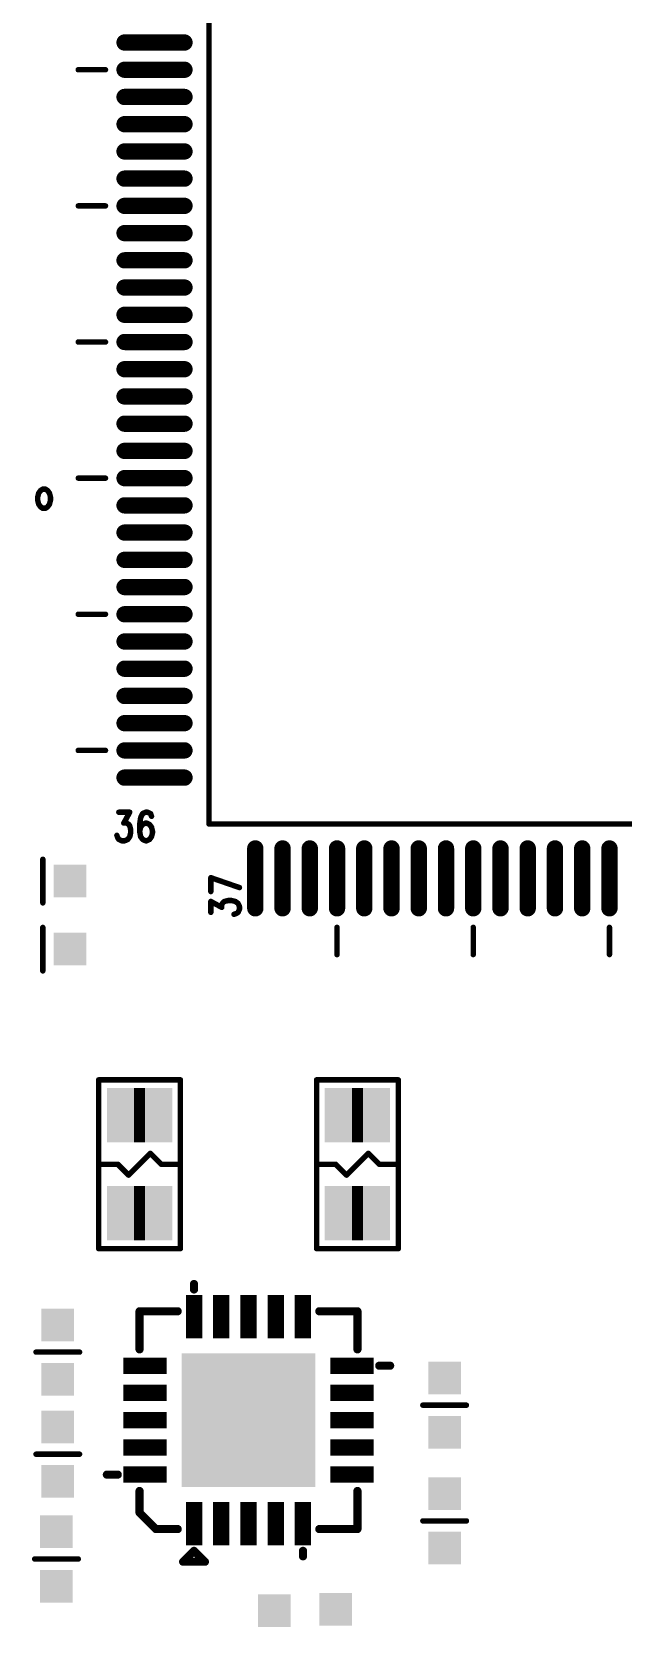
# Model space of a CAD drawing. Extents: x 97 to 206, y 100 to 175.
# Drawn here: x 159.55 to 170.4, y 116.55 to 145.84 of the extents above; entities that cross this region are included whole.
import ezdxf

# ---------------------------------------------------------------- set-up
doc = ezdxf.new("R2010")
doc.units = 0
doc.layers.get('0').update_dxf_attribs({"linetype": 'CONTINUOUS'})
doc.layers.add('MASK-TOP_PHO', color=10, linetype='CONTINUOUS')
doc.layers.add('SILK-TOP_PHO', color=9, linetype='CONTINUOUS')

# ---------------------------------------------------------------- blocks, each defined once
blk = doc.blocks.new('ROUND_1')
at = {"const_width": 0.050038}
blk.add_lwpolyline([(-0.025018, 0, 1), (0.025018, 0, 1)], format="xyb", close=True, dxfattribs=at)
blk = doc.blocks.new('ROUND_61')
at = {"const_width": 0.075056}
blk.add_lwpolyline([(-0.037528, 0, 1), (0.037528, 0, 1)], format="xyb", close=True, dxfattribs=at)
blk = doc.blocks.new('SQUARE_191')
blk.add_solid([(0.299974, 0.299974), (0.299974, -0.299974), (-0.299974, 0.299974), (-0.299974, -0.299974)])
blk = doc.blocks.new('SQUARE_239')
blk.add_solid([(1.225042, 1.225042), (1.225042, -1.225042), (-1.225042, 1.225042), (-1.225042, -1.225042)])
blk = doc.blocks.new('SQUARE_33')
blk.add_solid([(0.499998, 0.499998), (0.499998, -0.499998), (-0.499998, 0.499998), (-0.499998, -0.499998)])
blk = doc.blocks.new('SQUARE_137')
blk.add_solid([(0.149986, 0.149986), (0.149986, -0.149986), (-0.149986, 0.149986), (-0.149986, -0.149986)])
blk = doc.blocks.new('ROUND_187')
at = {"const_width": 0.149986}
blk.add_lwpolyline([(-0.074994, 0, 1), (0.074994, 0, 1)], format="xyb", close=True, dxfattribs=at)

msp = doc.modelspace()

# ---------------------------------------------------------------- linework, layer by layer
at = {"layer": 'MASK-TOP_PHO'}
for points, const_width in [([(161.250122, 145.64995), (162.349942, 145.64995)], 0.299974), ([(161.250122, 145.150078), (162.349942, 145.150078)], 0.299974), ([(161.250122, 144.649952), (162.349942, 144.649952)], 0.299974), ([(161.250122, 144.15008), (162.349942, 144.15008)], 0.299974), ([(161.250122, 143.649954), (162.349942, 143.649954)], 0.299974), ([(161.250122, 143.150082), (162.349942, 143.150082)], 0.299974), ([(161.250122, 142.649956), (162.349942, 142.649956)], 0.299974), ([(161.250122, 142.150084), (162.349942, 142.150084)], 0.299974), ([(161.250122, 141.649958), (162.349942, 141.649958)], 0.299974), ([(161.250122, 141.150086), (162.349942, 141.150086)], 0.299974), ([(161.250122, 140.64996), (162.349942, 140.64996)], 0.299974), ([(161.250122, 140.150088), (162.349942, 140.150088)], 0.299974), ([(161.250122, 139.649962), (162.349942, 139.649962)], 0.299974), ([(161.250122, 139.15009), (162.349942, 139.15009)], 0.299974), ([(161.250122, 138.649964), (162.349942, 138.649964)], 0.299974), ([(161.250122, 138.150092), (162.349942, 138.150092)], 0.299974), ([(161.250122, 137.649966), (162.349942, 137.649966)], 0.299974), ([(161.250122, 137.150094), (162.349942, 137.150094)], 0.299974), ([(161.250122, 136.649968), (162.349942, 136.649968)], 0.299974), ([(161.250122, 136.150096), (162.349942, 136.150096)], 0.299974), ([(161.250122, 135.64997), (162.349942, 135.64997)], 0.299974), ([(161.250122, 135.150098), (162.349942, 135.150098)], 0.299974), ([(161.250122, 134.649972), (162.349942, 134.649972)], 0.299974), ([(161.250122, 134.1501), (162.349942, 134.1501)], 0.299974), ([(161.250122, 133.649974), (162.349942, 133.649974)], 0.299974), ([(161.250122, 133.150102), (162.349942, 133.150102)], 0.299974), ([(161.250122, 132.649976), (162.349942, 132.649976)], 0.299974), ([(161.250122, 132.150104), (162.349942, 132.150104)], 0.299974), ([(163.649914, 130.849878), (163.649914, 129.750058)], 0.299974), ([(164.15004, 130.849878), (164.15004, 129.750058)], 0.299974), ([(164.649912, 130.849878), (164.649912, 129.750058)], 0.299974), ([(165.150038, 130.849878), (165.150038, 129.750058)], 0.299974), ([(165.64991, 130.849878), (165.64991, 129.750058)], 0.299974), ([(166.150036, 130.849878), (166.150036, 129.750058)], 0.299974), ([(166.649908, 130.849878), (166.649908, 129.750058)], 0.299974), ([(167.150034, 130.849878), (167.150034, 129.750058)], 0.299974), ([(167.649906, 130.849878), (167.649906, 129.750058)], 0.299974), ([(168.150032, 130.849878), (168.150032, 129.750058)], 0.299974), ([(168.649904, 130.849878), (168.649904, 129.750058)], 0.299974), ([(169.15003, 130.849878), (169.15003, 129.750058)], 0.299974), ([(169.649902, 130.849878), (169.649902, 129.750058)], 0.299974), ([(170.150028, 130.849878), (170.150028, 129.750058)], 0.299974), ([(161.625026, 125.949964), (161.424874, 125.949964)], 0.999996), ([(165.42512, 125.949964), (165.625018, 125.949964)], 0.999996), ([(161.625026, 124.15012), (161.424874, 124.15012)], 0.999996), ([(165.42512, 124.15012), (165.625018, 124.15012)], 0.999996), ([(162.524948, 122.00001), (162.524948, 122.499882)], 0.299972), ([(163.025074, 122.00001), (163.025074, 122.499882)], 0.299972), ([(163.524946, 122.00001), (163.524946, 122.499882)], 0.299972), ([(164.025072, 122.00001), (164.025072, 122.499882)], 0.299972), ([(164.524944, 122.00001), (164.524944, 122.499882)], 0.299972), ([(161.37509, 121.350024), (161.874962, 121.350024)], 0.299972), ([(165.17493, 121.350024), (165.675056, 121.350024)], 0.299972), ([(161.37509, 120.849898), (161.874962, 120.849898)], 0.299972), ([(165.17493, 120.849898), (165.675056, 120.849898)], 0.299972), ([(161.37509, 120.350026), (161.874962, 120.350026)], 0.299972), ([(165.17493, 120.350026), (165.675056, 120.350026)], 0.299972), ([(161.37509, 119.8499), (161.874962, 119.8499)], 0.299972), ([(165.17493, 119.8499), (165.675056, 119.8499)], 0.299972), ([(161.37509, 119.350028), (161.874962, 119.350028)], 0.299972), ([(165.17493, 119.350028), (165.675056, 119.350028)], 0.299972), ([(162.524948, 118.199916), (162.524948, 118.700042)], 0.299972), ([(163.025074, 118.199916), (163.025074, 118.700042)], 0.299972), ([(163.524946, 118.199916), (163.524946, 118.700042)], 0.299972), ([(164.025072, 118.199916), (164.025072, 118.700042)], 0.299972), ([(164.524944, 118.199916), (164.524944, 118.700042)], 0.299972)]:
    msp.add_lwpolyline(points, dxfattribs=dict(at, const_width=const_width))
at = {"layer": 'SILK-TOP_PHO'}
for points, const_width in [([(162.80003, 131.299966), (162.80003, 149.500082)], 0.100076), ([(160.399984, 145.150078), (160.90011, 145.150078)], 0.100076), ([(160.399984, 142.649956), (160.90011, 142.649956)], 0.100076), ([(160.399984, 140.150088), (160.90011, 140.150088)], 0.100076), ([(160.399984, 137.649966), (160.90011, 137.649966)], 0.100076), ([(159.673036, 137.372598), (159.654748, 137.297668)], 0.100076), ([(159.709358, 137.422636), (159.673036, 137.372598)], 0.100076), ([(159.74568, 137.447528), (159.709358, 137.422636)], 0.100076), ([(159.80029, 137.447528), (159.74568, 137.447528)], 0.100076), ([(159.836612, 137.422636), (159.80029, 137.447528)], 0.100076), ([(159.872934, 137.372598), (159.836612, 137.422636)], 0.100076), ([(159.891222, 137.297668), (159.872934, 137.372598)], 0.100076), ([(159.654748, 137.297668), (159.654748, 137.24763)], 0.100076), ([(159.654748, 137.24763), (159.673036, 137.1727)], 0.100076), ([(159.673036, 137.1727), (159.709358, 137.122662)], 0.100076), ([(159.709358, 137.122662), (159.74568, 137.097516)], 0.100076), ([(159.74568, 137.097516), (159.80029, 137.097516)], 0.100076), ([(159.80029, 137.097516), (159.836612, 137.122662)], 0.100076), ([(159.836612, 137.122662), (159.872934, 137.1727)], 0.100076), ([(159.872934, 137.1727), (159.891222, 137.24763)], 0.100076), ([(159.891222, 137.24763), (159.891222, 137.297668)], 0.100076), ([(160.399984, 135.150098), (160.90011, 135.150098)], 0.100076), ([(160.399984, 132.649976), (160.90011, 132.649976)], 0.100076), ([(161.14522, 131.51485), (161.345118, 131.51485)], 0.100076), ([(161.345118, 131.51485), (161.236152, 131.314952)], 0.100076), ([(161.581592, 131.489958), (161.54527, 131.414774)], 0.100076), ([(161.635948, 131.51485), (161.581592, 131.489958)], 0.100076), ([(161.672524, 131.51485), (161.635948, 131.51485)], 0.100076), ([(161.72688, 131.489958), (161.672524, 131.51485)], 0.100076), ([(161.745168, 131.43992), (161.72688, 131.489958)], 0.100076), ([(161.236152, 131.314952), (161.290508, 131.314952)], 0.100076), ([(161.290508, 131.314952), (161.327084, 131.289806)], 0.100076), ([(161.327084, 131.289806), (161.345118, 131.264914)], 0.100076), ([(161.345118, 131.264914), (161.363406, 131.189984)], 0.100076), ([(161.54527, 131.414774), (161.526982, 131.289806)], 0.100076), ([(161.526982, 131.289806), (161.526982, 131.164838)], 0.100076), ([(161.54527, 131.240022), (161.526982, 131.164838)], 0.100076), ([(161.581592, 131.289806), (161.54527, 131.240022)], 0.100076), ([(161.635948, 131.314952), (161.581592, 131.289806)], 0.100076), ([(161.654236, 131.314952), (161.635948, 131.314952)], 0.100076), ([(161.708846, 131.289806), (161.654236, 131.314952)], 0.100076), ([(161.745168, 131.240022), (161.708846, 131.289806)], 0.100076), ([(161.763456, 131.164838), (161.745168, 131.240022)], 0.100076), ([(181.99989, 131.299966), (162.80003, 131.299966)], 0.100076), ([(161.126932, 131.03987), (161.108898, 131.089908)], 0.100076), ([(161.14522, 131.014978), (161.126932, 131.03987)], 0.100076), ([(161.19983, 130.989832), (161.14522, 131.014978)], 0.100076), ([(161.254186, 130.989832), (161.19983, 130.989832)], 0.100076), ([(161.308796, 131.014978), (161.254186, 130.989832)], 0.100076), ([(161.345118, 131.065016), (161.308796, 131.014978)], 0.100076), ([(161.363406, 131.139946), (161.345118, 131.065016)], 0.100076), ([(161.363406, 131.189984), (161.363406, 131.139946)], 0.100076), ([(161.526982, 131.164838), (161.54527, 131.065016)], 0.100076), ([(161.54527, 131.065016), (161.581592, 131.014978)], 0.100076), ([(161.581592, 131.014978), (161.635948, 130.989832)], 0.100076), ([(161.635948, 130.989832), (161.654236, 130.989832)], 0.100076), ([(161.654236, 130.989832), (161.708846, 131.014978)], 0.100076), ([(161.708846, 131.014978), (161.745168, 131.065016)], 0.100076), ([(161.745168, 131.065016), (161.763456, 131.139946)], 0.100076), ([(161.763456, 131.139946), (161.763456, 131.164838)], 0.100076), ([(159.749998, 129.84988), (159.749998, 130.64998)], 0.100076), ([(162.833812, 130.312668), (163.35883, 130.130804)], 0.100076), ([(162.833812, 130.05816), (162.833812, 130.312668)], 0.100076), ([(162.833812, 129.676144), (162.833812, 129.876296)], 0.100076), ([(162.833812, 129.876296), (163.03371, 129.767076)], 0.100076), ([(163.03371, 129.821686), (163.058856, 129.858008)], 0.100076), ([(163.03371, 129.767076), (163.03371, 129.821686)], 0.100076), ([(163.058856, 129.858008), (163.083748, 129.876296)], 0.100076), ([(163.083748, 129.876296), (163.158678, 129.89433)], 0.100076), ([(163.158678, 129.89433), (163.208716, 129.89433)], 0.100076), ([(163.208716, 129.89433), (163.2839, 129.876296)], 0.100076), ([(163.2839, 129.876296), (163.333684, 129.839974)], 0.100076), ([(163.333684, 129.839974), (163.35883, 129.785364)], 0.100076), ([(163.35883, 129.730754), (163.333684, 129.676144)], 0.100076), ([(163.35883, 129.785364), (163.35883, 129.730754)], 0.100076), ([(163.308792, 129.65811), (163.258754, 129.639822)], 0.100076), ([(163.333684, 129.676144), (163.308792, 129.65811)], 0.100076), ([(159.749998, 128.599946), (159.749998, 129.400046)], 0.100076), ([(165.150038, 128.89992), (165.150038, 129.400046)], 0.100076), ([(167.649906, 128.89992), (167.649906, 129.400046)], 0.100076), ([(170.150028, 128.89992), (170.150028, 129.400046)], 0.100076), ([(160.774888, 123.49988), (160.774888, 126.59995)], 0.100076), ([(160.774888, 126.59995), (162.275012, 126.59995)], 0.100076), ([(162.275012, 126.59995), (162.275012, 123.49988)], 0.100076), ([(164.77488, 123.49988), (164.77488, 126.59995)], 0.100076), ([(164.77488, 126.59995), (166.275004, 126.59995)], 0.100076), ([(166.275004, 126.59995), (166.275004, 123.49988)], 0.100076), ([(160.774888, 125.050042), (161.1249, 125.050042)], 0.100076), ([(161.1249, 125.050042), (161.325052, 124.84989)], 0.100076), ([(161.325052, 124.84989), (161.725102, 125.24994)], 0.100076), ([(161.725102, 125.24994), (161.925, 125.050042)], 0.100076), ([(161.925, 125.050042), (162.275012, 125.050042)], 0.100076), ([(165.124892, 125.050042), (164.77488, 125.050042)], 0.100076), ([(165.325044, 124.84989), (165.124892, 125.050042)], 0.100076), ([(165.725094, 125.24994), (165.325044, 124.84989)], 0.100076), ([(165.924992, 125.050042), (165.725094, 125.24994)], 0.100076), ([(166.275004, 125.050042), (165.924992, 125.050042)], 0.100076), ([(162.275012, 123.49988), (160.774888, 123.49988)], 0.100076), ([(166.275004, 123.49988), (164.77488, 123.49988)], 0.100076), ([(162.524948, 122.750072), (162.524948, 122.849894)], 0.150114), ([(162.224974, 122.350022), (161.52495, 122.350022)], 0.150114), ([(161.52495, 122.350022), (161.52495, 121.649998)], 0.150114), ([(165.524942, 122.350022), (164.824918, 122.350022)], 0.150114), ([(165.524942, 121.649998), (165.524942, 122.350022)], 0.150114), ([(159.62503, 121.59996), (160.424876, 121.59996)], 0.100076), ([(165.924992, 121.350024), (166.12489, 121.350024)], 0.150114), ([(166.725092, 120.625108), (167.524938, 120.625108)], 0.100076), ([(159.62503, 119.724932), (160.424876, 119.724932)], 0.100076), ([(161.1249, 119.350028), (160.925002, 119.350028)], 0.150114), ([(161.52495, 118.650004), (161.52495, 119.050054)], 0.150114), ([(165.524942, 118.35003), (165.524942, 119.050054)], 0.150114), ([(161.824924, 118.35003), (161.52495, 118.650004)], 0.150114), ([(162.224974, 118.35003), (161.824924, 118.35003)], 0.150114), ([(164.824918, 118.35003), (165.524942, 118.35003)], 0.150114), ([(167.524938, 118.49989), (166.725092, 118.49989)], 0.100076), ([(160.399984, 117.80012), (159.599884, 117.80012)], 0.100076), ([(162.524948, 117.94998), (162.32505, 117.750082)], 0.150114), ([(162.32505, 117.750082), (162.7251, 117.750082)], 0.150114), ([(162.7251, 117.750082), (162.524948, 117.94998)], 0.150114), ([(164.524944, 117.94998), (164.524944, 117.849904)], 0.150114)]:
    msp.add_lwpolyline(points, dxfattribs=dict(at, const_width=const_width))

# ---------------------------------------------------------------- block references
at = {"layer": 'MASK-TOP_PHO'}
for name, p in [('ROUND_187', (161.250122, 145.64995)), ('ROUND_187', (162.349942, 145.64995)), ('ROUND_187', (161.250122, 145.150078)), ('ROUND_187', (162.349942, 145.150078)), ('ROUND_187', (161.250122, 144.649952)), ('ROUND_187', (162.349942, 144.649952)), ('ROUND_187', (161.250122, 144.15008)), ('ROUND_187', (162.349942, 144.15008)), ('ROUND_187', (161.250122, 143.649954)), ('ROUND_187', (162.349942, 143.649954)), ('ROUND_187', (161.250122, 143.150082)), ('ROUND_187', (162.349942, 143.150082)), ('ROUND_187', (161.250122, 142.649956)), ('ROUND_187', (162.349942, 142.649956)), ('ROUND_187', (161.250122, 142.150084)), ('ROUND_187', (162.349942, 142.150084)), ('ROUND_187', (161.250122, 141.649958)), ('ROUND_187', (162.349942, 141.649958)), ('ROUND_187', (161.250122, 141.150086)), ('ROUND_187', (162.349942, 141.150086)), ('ROUND_187', (161.250122, 140.64996)), ('ROUND_187', (162.349942, 140.64996)), ('ROUND_187', (161.250122, 140.150088)), ('ROUND_187', (162.349942, 140.150088)), ('ROUND_187', (161.250122, 139.649962)), ('ROUND_187', (162.349942, 139.649962)), ('ROUND_187', (161.250122, 139.15009)), ('ROUND_187', (162.349942, 139.15009)), ('ROUND_187', (161.250122, 138.649964)), ('ROUND_187', (162.349942, 138.649964)), ('ROUND_187', (161.250122, 138.150092)), ('ROUND_187', (162.349942, 138.150092)), ('ROUND_187', (161.250122, 137.649966)), ('ROUND_187', (162.349942, 137.649966)), ('ROUND_187', (161.250122, 137.150094)), ('ROUND_187', (162.349942, 137.150094)), ('ROUND_187', (161.250122, 136.649968)), ('ROUND_187', (162.349942, 136.649968)), ('ROUND_187', (161.250122, 136.150096)), ('ROUND_187', (162.349942, 136.150096)), ('ROUND_187', (161.250122, 135.64997)), ('ROUND_187', (162.349942, 135.64997)), ('ROUND_187', (161.250122, 135.150098)), ('ROUND_187', (162.349942, 135.150098)), ('ROUND_187', (161.250122, 134.649972)), ('ROUND_187', (162.349942, 134.649972)), ('ROUND_187', (161.250122, 134.1501)), ('ROUND_187', (162.349942, 134.1501)), ('ROUND_187', (161.250122, 133.649974)), ('ROUND_187', (162.349942, 133.649974)), ('ROUND_187', (161.250122, 133.150102)), ('ROUND_187', (162.349942, 133.150102)), ('ROUND_187', (161.250122, 132.649976)), ('ROUND_187', (162.349942, 132.649976)), ('ROUND_187', (161.250122, 132.150104)), ('ROUND_187', (162.349942, 132.150104)), ('ROUND_187', (163.649914, 130.849878)), ('ROUND_187', (164.15004, 130.849878)), ('ROUND_187', (164.649912, 130.849878)), ('ROUND_187', (165.150038, 130.849878)), ('ROUND_187', (165.64991, 130.849878)), ('ROUND_187', (166.150036, 130.849878)), ('ROUND_187', (166.649908, 130.849878)), ('ROUND_187', (167.150034, 130.849878)), ('ROUND_187', (167.649906, 130.849878)), ('ROUND_187', (168.150032, 130.849878)), ('ROUND_187', (168.649904, 130.849878)), ('ROUND_187', (169.15003, 130.849878)), ('ROUND_187', (169.649902, 130.849878)), ('ROUND_187', (170.150028, 130.849878)), ('SQUARE_191', (160.250124, 130.24993)), ('ROUND_187', (163.649914, 129.750058)), ('ROUND_187', (164.15004, 129.750058)), ('ROUND_187', (164.649912, 129.750058)), ('ROUND_187', (165.150038, 129.750058)), ('ROUND_187', (165.64991, 129.750058)), ('ROUND_187', (166.150036, 129.750058)), ('ROUND_187', (166.649908, 129.750058)), ('ROUND_187', (167.150034, 129.750058)), ('ROUND_187', (167.649906, 129.750058)), ('ROUND_187', (168.150032, 129.750058)), ('ROUND_187', (168.649904, 129.750058)), ('ROUND_187', (169.15003, 129.750058)), ('ROUND_187', (169.649902, 129.750058)), ('ROUND_187', (170.150028, 129.750058)), ('SQUARE_191', (160.250124, 128.999996)), ('SQUARE_33', (161.424874, 125.949964)), ('SQUARE_33', (161.625026, 125.949964)), ('SQUARE_33', (165.42512, 125.949964)), ('SQUARE_33', (165.625018, 125.949964)), ('SQUARE_33', (161.424874, 124.15012)), ('SQUARE_33', (161.625026, 124.15012)), ('SQUARE_33', (165.42512, 124.15012)), ('SQUARE_33', (165.625018, 124.15012)), ('SQUARE_137', (162.524948, 122.499882)), ('SQUARE_137', (163.025074, 122.499882)), ('SQUARE_137', (163.524946, 122.499882)), ('SQUARE_137', (164.025072, 122.499882)), ('SQUARE_137', (164.524944, 122.499882)), ('SQUARE_191', (160.02508, 122.100086)), ('SQUARE_137', (162.524948, 122.00001)), ('SQUARE_137', (163.025074, 122.00001)), ('SQUARE_137', (163.524946, 122.00001)), ('SQUARE_137', (164.025072, 122.00001)), ('SQUARE_137', (164.524944, 122.00001)), ('SQUARE_239', (163.524946, 120.350026)), ('SQUARE_191', (160.02508, 121.100088)), ('SQUARE_137', (161.37509, 121.350024)), ('SQUARE_137', (161.874962, 121.350024)), ('SQUARE_137', (165.17493, 121.350024)), ('SQUARE_137', (165.675056, 121.350024)), ('SQUARE_191', (167.124888, 121.12498)), ('SQUARE_137', (161.37509, 120.849898)), ('SQUARE_137', (161.874962, 120.849898)), ('SQUARE_137', (165.17493, 120.849898)), ('SQUARE_137', (165.675056, 120.849898)), ('SQUARE_191', (160.02508, 120.225058)), ('SQUARE_137', (161.37509, 120.350026)), ('SQUARE_137', (161.874962, 120.350026)), ('SQUARE_137', (165.17493, 120.350026)), ('SQUARE_137', (165.675056, 120.350026)), ('SQUARE_191', (167.124888, 120.124982)), ('SQUARE_137', (161.37509, 119.8499)), ('SQUARE_137', (161.874962, 119.8499)), ('SQUARE_137', (165.17493, 119.8499)), ('SQUARE_137', (165.675056, 119.8499)), ('SQUARE_191', (160.02508, 119.22506)), ('SQUARE_137', (161.37509, 119.350028)), ('SQUARE_137', (161.874962, 119.350028)), ('SQUARE_137', (165.17493, 119.350028)), ('SQUARE_137', (165.675056, 119.350028)), ('SQUARE_191', (167.124888, 119.000016)), ('SQUARE_137', (162.524948, 118.700042)), ('SQUARE_137', (163.025074, 118.700042)), ('SQUARE_137', (163.524946, 118.700042)), ('SQUARE_137', (164.025072, 118.700042)), ('SQUARE_137', (164.524944, 118.700042)), ('SQUARE_191', (159.999934, 118.299992)), ('SQUARE_137', (162.524948, 118.199916)), ('SQUARE_137', (163.025074, 118.199916)), ('SQUARE_137', (163.524946, 118.199916)), ('SQUARE_137', (164.025072, 118.199916)), ('SQUARE_137', (164.524944, 118.199916)), ('SQUARE_191', (167.124888, 118.000018)), ('SQUARE_191', (159.999934, 117.299994)), ('SQUARE_191', (163.999926, 116.849906)), ('SQUARE_191', (165.124892, 116.875052))]:
    msp.add_blockref(name, p, dxfattribs=at)
at = {"layer": 'SILK-TOP_PHO'}
for name, p in [('ROUND_1', (160.399984, 145.150078)), ('ROUND_1', (160.90011, 145.150078)), ('ROUND_1', (160.399984, 142.649956)), ('ROUND_1', (160.90011, 142.649956)), ('ROUND_1', (160.399984, 140.150088)), ('ROUND_1', (160.90011, 140.150088)), ('ROUND_1', (160.399984, 137.649966)), ('ROUND_1', (160.90011, 137.649966)), ('ROUND_1', (159.673036, 137.372598)), ('ROUND_1', (159.709358, 137.422636)), ('ROUND_1', (159.74568, 137.447528)), ('ROUND_1', (159.74568, 137.447528)), ('ROUND_1', (159.80029, 137.447528)), ('ROUND_1', (159.836612, 137.422636)), ('ROUND_1', (159.872934, 137.372598)), ('ROUND_1', (159.654748, 137.297668)), ('ROUND_1', (159.654748, 137.24763)), ('ROUND_1', (159.673036, 137.1727)), ('ROUND_1', (159.709358, 137.122662)), ('ROUND_1', (159.74568, 137.097516)), ('ROUND_1', (159.80029, 137.097516)), ('ROUND_1', (159.836612, 137.122662)), ('ROUND_1', (159.872934, 137.1727)), ('ROUND_1', (159.891222, 137.297668)), ('ROUND_1', (159.891222, 137.24763)), ('ROUND_1', (160.399984, 135.150098)), ('ROUND_1', (160.90011, 135.150098)), ('ROUND_1', (160.399984, 132.649976)), ('ROUND_1', (160.90011, 132.649976)), ('ROUND_1', (161.14522, 131.51485)), ('ROUND_1', (161.345118, 131.51485)), ('ROUND_1', (161.581592, 131.489958)), ('ROUND_1', (161.635948, 131.51485)), ('ROUND_1', (161.672524, 131.51485)), ('ROUND_1', (161.72688, 131.489958)), ('ROUND_1', (161.236152, 131.314952)), ('ROUND_1', (161.290508, 131.314952)), ('ROUND_1', (161.327084, 131.289806)), ('ROUND_1', (161.345118, 131.264914)), ('ROUND_1', (161.526982, 131.289806)), ('ROUND_1', (161.54527, 131.414774)), ('ROUND_1', (161.54527, 131.240022)), ('ROUND_1', (161.581592, 131.289806)), ('ROUND_1', (161.635948, 131.314952)), ('ROUND_1', (161.654236, 131.314952)), ('ROUND_1', (161.708846, 131.289806)), ('ROUND_1', (161.745168, 131.43992)), ('ROUND_1', (161.745168, 131.240022)), ('ROUND_1', (162.80003, 131.299966)), ('ROUND_1', (162.80003, 131.299966)), ('ROUND_1', (161.108898, 131.089908)), ('ROUND_1', (161.126932, 131.03987)), ('ROUND_1', (161.14522, 131.014978)), ('ROUND_1', (161.19983, 130.989832)), ('ROUND_1', (161.254186, 130.989832)), ('ROUND_1', (161.308796, 131.014978)), ('ROUND_1', (161.345118, 131.065016)), ('ROUND_1', (161.363406, 131.189984)), ('ROUND_1', (161.363406, 131.139946)), ('ROUND_1', (161.526982, 131.164838)), ('ROUND_1', (161.526982, 131.164838)), ('ROUND_1', (161.54527, 131.065016)), ('ROUND_1', (161.581592, 131.014978)), ('ROUND_1', (161.635948, 130.989832)), ('ROUND_1', (161.654236, 130.989832)), ('ROUND_1', (161.708846, 131.014978)), ('ROUND_1', (161.745168, 131.065016)), ('ROUND_1', (161.763456, 131.164838)), ('ROUND_1', (161.763456, 131.139946)), ('ROUND_1', (159.749998, 130.64998)), ('ROUND_1', (162.833812, 130.312668)), ('ROUND_1', (162.833812, 130.312668)), ('ROUND_1', (162.833812, 130.05816)), ('ROUND_1', (163.35883, 130.130804)), ('ROUND_1', (159.749998, 129.84988)), ('ROUND_1', (162.833812, 129.876296)), ('ROUND_1', (163.03371, 129.821686)), ('ROUND_1', (163.03371, 129.767076)), ('ROUND_1', (163.058856, 129.858008)), ('ROUND_1', (163.083748, 129.876296)), ('ROUND_1', (163.158678, 129.89433)), ('ROUND_1', (163.208716, 129.89433)), ('ROUND_1', (163.2839, 129.876296)), ('ROUND_1', (163.333684, 129.839974)), ('ROUND_1', (163.35883, 129.785364)), ('ROUND_1', (163.35883, 129.730754)), ('ROUND_1', (162.833812, 129.676144)), ('ROUND_1', (163.258754, 129.639822)), ('ROUND_1', (163.308792, 129.65811)), ('ROUND_1', (163.333684, 129.676144)), ('ROUND_1', (159.749998, 129.400046)), ('ROUND_1', (165.150038, 129.400046)), ('ROUND_1', (167.649906, 129.400046)), ('ROUND_1', (170.150028, 129.400046)), ('ROUND_1', (165.150038, 128.89992)), ('ROUND_1', (167.649906, 128.89992)), ('ROUND_1', (170.150028, 128.89992)), ('ROUND_1', (159.749998, 128.599946)), ('ROUND_1', (160.774888, 126.59995)), ('ROUND_1', (162.275012, 126.59995)), ('ROUND_1', (164.77488, 126.59995)), ('ROUND_1', (166.275004, 126.59995)), ('ROUND_1', (166.275004, 126.59995)), ('ROUND_1', (160.774888, 125.050042)), ('ROUND_1', (161.1249, 125.050042)), ('ROUND_1', (161.725102, 125.24994)), ('ROUND_1', (161.925, 125.050042)), ('ROUND_1', (162.275012, 125.050042)), ('ROUND_1', (164.77488, 125.050042)), ('ROUND_1', (165.124892, 125.050042)), ('ROUND_1', (165.725094, 125.24994)), ('ROUND_1', (165.924992, 125.050042)), ('ROUND_1', (166.275004, 125.050042)), ('ROUND_1', (161.325052, 124.84989)), ('ROUND_1', (165.325044, 124.84989)), ('ROUND_1', (160.774888, 123.49988)), ('ROUND_1', (160.774888, 123.49988)), ('ROUND_1', (162.275012, 123.49988)), ('ROUND_1', (164.77488, 123.49988)), ('ROUND_1', (166.275004, 123.49988)), ('ROUND_61', (162.524948, 122.849894)), ('ROUND_61', (162.524948, 122.750072)), ('ROUND_61', (161.52495, 122.350022)), ('ROUND_61', (162.224974, 122.350022)), ('ROUND_61', (164.824918, 122.350022)), ('ROUND_61', (165.524942, 122.350022)), ('ROUND_1', (159.62503, 121.59996)), ('ROUND_1', (160.424876, 121.59996)), ('ROUND_61', (161.52495, 121.649998)), ('ROUND_61', (165.524942, 121.649998)), ('ROUND_61', (165.924992, 121.350024)), ('ROUND_61', (166.12489, 121.350024)), ('ROUND_1', (166.725092, 120.625108)), ('ROUND_1', (167.524938, 120.625108)), ('ROUND_1', (159.62503, 119.724932)), ('ROUND_1', (160.424876, 119.724932)), ('ROUND_61', (160.925002, 119.350028)), ('ROUND_61', (161.1249, 119.350028)), ('ROUND_61', (161.52495, 119.050054)), ('ROUND_61', (165.524942, 119.050054)), ('ROUND_61', (161.52495, 118.650004)), ('ROUND_61', (161.824924, 118.35003)), ('ROUND_61', (162.224974, 118.35003)), ('ROUND_61', (164.824918, 118.35003)), ('ROUND_61', (165.524942, 118.35003)), ('ROUND_1', (166.725092, 118.49989)), ('ROUND_1', (167.524938, 118.49989)), ('ROUND_1', (159.599884, 117.80012)), ('ROUND_1', (160.399984, 117.80012)), ('ROUND_61', (162.32505, 117.750082)), ('ROUND_61', (162.524948, 117.94998)), ('ROUND_61', (162.524948, 117.94998)), ('ROUND_61', (162.7251, 117.750082)), ('ROUND_61', (164.524944, 117.94998)), ('ROUND_61', (164.524944, 117.849904))]:
    msp.add_blockref(name, p, dxfattribs=at)

doc.saveas('drawing.dxf')
